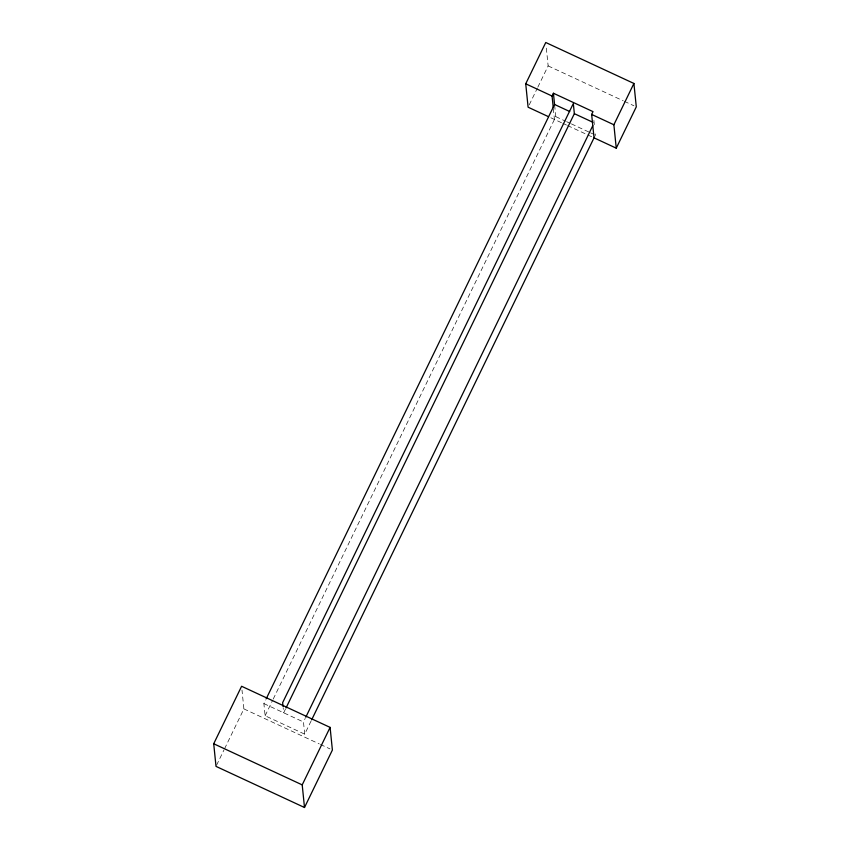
<?xml version="1.0" encoding="UTF-8"?>
<svg xmlns="http://www.w3.org/2000/svg" width="850" height="850" viewBox="0 0 850 850"><rect width="100%" height="100%" fill="white"/><g stroke="black" fill="none" stroke-linecap="round" stroke-linejoin="round"><path stroke-width="0.64" stroke-dasharray="4.25 3.19" d="M529.253 104.848L537.264 88.326M537.837 87.146L548.144 65.907L546.157 46.399M216.58 765.202L223.975 749.955M224.549 748.786L243.897 708.9L241.984 690.041M311.079 721.044L304.714 734.166L265.126 715.764L263.882 703.588L265.625 700.007M265.126 715.764L272.648 700.262M273.222 699.072L555.794 116.652L554.561 104.476M285.419 709.208L283.677 712.789L283.167 707.721M304.714 734.166L303.471 721.979L305.203 718.409M594.033 137.838L595.383 135.044L595.011 131.399M548.144 65.907L623.188 100.778M624.378 101.331L633.909 105.761M555.794 116.652L565.399 121.114M566.599 121.667L570.191 123.346M571.391 123.898L589.39 132.26M590.591 132.823L594.182 134.491M550.853 117.778L561.638 122.782M562.838 123.346L566.44 125.014M567.641 125.577L591.632 136.722M263.882 703.588L303.471 721.979M243.897 708.9L319.239 743.899M320.439 744.462L330.002 748.903M593.895 120.371L594.394 125.301M553.329 108.481L554.444 119.446"/><path stroke-width="1.27" d="M548.463 116.662L528.105 107.206L525.725 83.799L545.764 42.5L633.909 83.459L636.289 106.866L616.25 148.166L594.033 137.838L591.653 114.431L593.013 111.637L553.424 93.245L552.064 96.039L553.212 107.259M213.711 743.761L241.602 686.269L330.098 727.388L332.392 750.019L304.502 807.5L216.006 766.381L213.711 743.761L302.207 784.879L304.502 807.5M266.199 698.817L554.561 104.476L553.424 93.245M285.993 708.018L574.356 113.666L573.325 103.53L282.646 702.653L283.039 706.456M305.788 717.209L592.79 125.662M311.652 719.854L594.033 137.838M616.25 148.166L613.881 124.759L633.909 83.459M302.207 784.879L330.098 727.388M525.725 83.799L552.064 96.039M591.653 114.431L613.881 124.759M554.561 104.476L569.702 111.509M574.356 113.666L592.981 122.326"/></g></svg>
